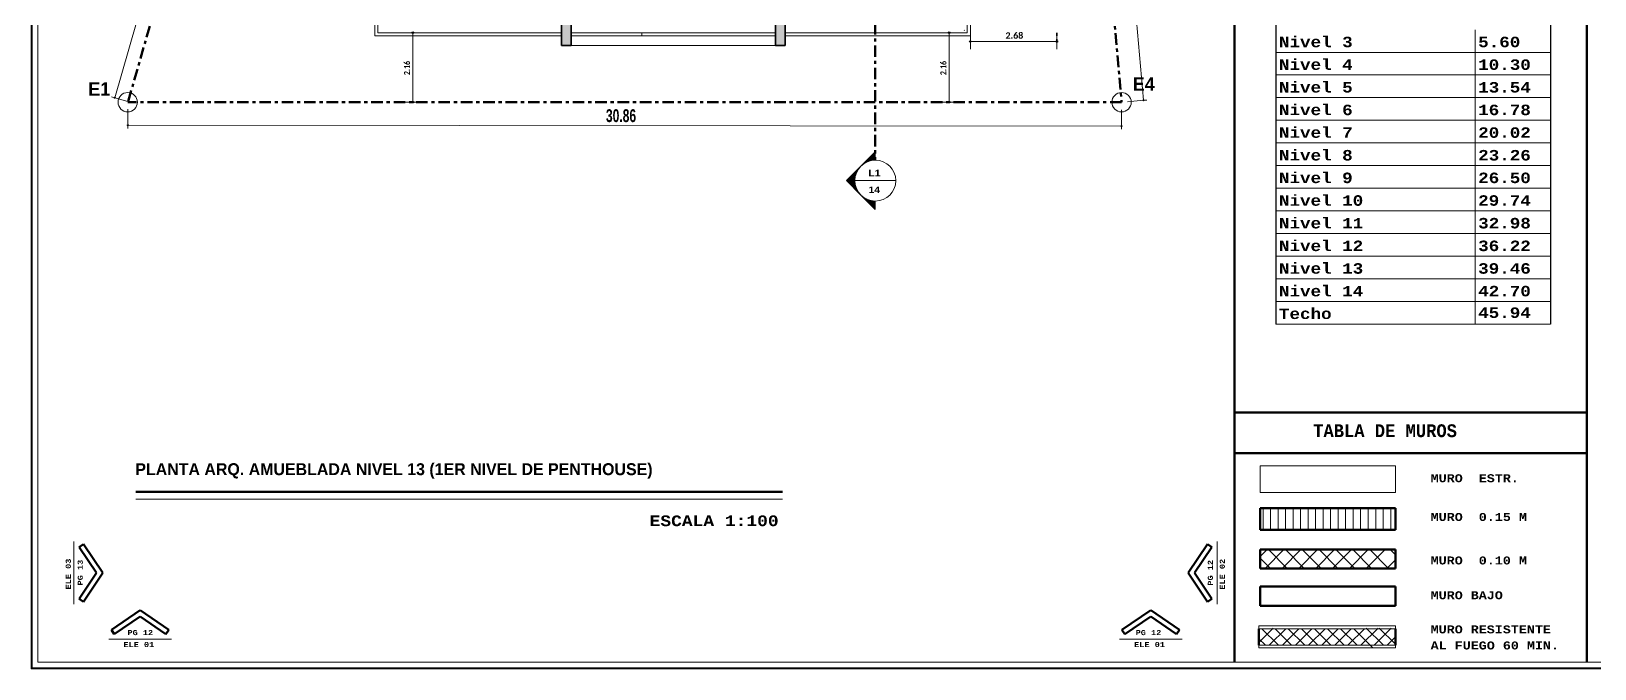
# Model space of a CAD drawing. Header units: metres. Extents: x -144 to 1000, y -717 to 29.
# Drawn here: x 724.58 to 773.14, y -589.13 to -569.32 of the extents above; entities that cross this region are included whole.
import ezdxf

# ---------------------------------------------------------------- set-up
doc = ezdxf.new("R2010")
doc.units = ezdxf.units.M
for name, pattern in [('Basculante', [0.11625, 0.075, -0.04125]), ('Dash Dot 3_16_', [0.595313, 0.357187, -0.119063, 0, -0.119063]), ('Derribado', [0.36, 0.24, -0.12])]:
    doc.linetypes.add(name, pattern=pattern)
doc.layers.get('0').update_dxf_attribs({"color": 1})
for name, color, linetype, lineweight in [('A-ANNO-DIMS', 1, 'Continuous', 9), ('A-DETL', 1, 'Continuous', 9), ('A-DETL-GENF', 1, 'Continuous', 9), ('A-DETL-THIN', 1, 'Continuous', 9), ('A-DETL-WIDE', 1, 'Continuous', 100), ('A-FLOR-HRAL', 1, 'Continuous', 9), ('A-WALL', 4, 'Continuous', 9), ('G-ANNO-SCHD', 1, 'Continuous', 9), ('G-ANNO-SYMB', 1, 'Continuous', 9), ('G-ANNO-TEXT', 2, 'Continuous', 9), ('G-ANNO-TTLB', 3, 'Continuous', 18), ('G-IMPT', 1, 'Continuous', 9), ('S-COLS', 7, 'Continuous', 9)]:
    doc.layers.add(name, color=color, linetype=linetype, lineweight=lineweight)
doc.layers.add('A-WALL-PATT', color=7, linetype='Continuous', lineweight=35, true_color=0x9c9c9c)
doc.styles.add('Arial Black', font='', dxfattribs={"height": 0.15})
doc.styles.add('Britannic Bold_B', font='', dxfattribs={"width": 0.7})
doc.styles.add('Britannic Bold_B_1', font='', dxfattribs={"width": 0.7, "height": 0.4})
doc.styles.add('Britannic Bold_B_8', font='', dxfattribs={"height": 0.006})
doc.styles.add('Calibri_B_5', font='calibrib.ttf', dxfattribs={"height": 0.66})
doc.styles.add('Calibri_B_7', font='calibrib.ttf', dxfattribs={"width": 0.8, "height": 0.18})
doc.styles.add('Courier New_B_2', font='courbd.ttf', dxfattribs={"height": 0.0016})
doc.styles.add('Courier New_B_5', font='courbd.ttf', dxfattribs={"width": 0.8, "height": 0.51})
doc.styles.add('Courier New_B_6', font='courbd.ttf', dxfattribs={"height": 0.002})
doc.styles.add('Courier New_B_8', font='courbd.ttf', dxfattribs={"height": 0.0035})
doc.styles.add('Courier New_B_9', font='courbd.ttf', dxfattribs={"height": 0.003591})
doc.styles.get('Arial Black').set_extended_font_data('Arial Black')
doc.styles.get('Britannic Bold_B').set_extended_font_data('Britannic Bold', bold=True)
doc.styles.get('Britannic Bold_B_1').set_extended_font_data('Britannic Bold', bold=True)
doc.styles.get('Britannic Bold_B_8').set_extended_font_data('Britannic Bold', bold=True)

# ---------------------------------------------------------------- blocks, each defined once
blk = doc.blocks.new('tarjeta de nathalie 00')
at = {"layer": 'G-IMPT', "lineweight": 9}
h = blk.add_hatch(color=3, dxfattribs=at)
h.paths.add_polyline_path([(-145.23888, -717.38489), (-145.21019, -717.38489), (-145.21019, -716.89355), (-145.21019, -716.79934), (-145.23888, -716.79934), (-145.23888, -716.89379)])
h.paths.add_polyline_path([(-145.20996, -716.7991), (-145.20996, -717.3851), (-145.2392, -717.3851), (-145.2392, -716.7991)])
h.paths.add_polyline_path([(-145.23902, -717.3868), (-145.20826, -717.3868), (-145.20826, -716.7974), (-145.2392, -716.7974), (-146.09866, -716.7974), (-146.09866, -717.3868)])
h.paths.add_polyline_path([(-145.20795, -716.79707), (-145.20795, -717.3871), (-146.09898, -717.3871), (-146.09898, -716.79707)])
at = {"layer": 'G-ANNO-TTLB'}
for p, q in [((-146.09898, -716.79707), (-146.09898, -717.3871)), ((-146.09898, -716.79707), (-146.09898, -717.38713)), ((-146.09866, -717.3868), (-146.09866, -716.7974)), ((-146.09696, -717.3851), (-146.09696, -716.7991)), ((-145.23902, -717.3868), (-146.09866, -717.3868))]:
    blk.add_line(p, q, dxfattribs=at)
at = {"layer": 'G-ANNO-TTLB', "color": 3}
for p, q in [((-146.09898, -717.3871), (-145.20795, -717.3871)), ((-146.09898, -717.38713), (-145.20795, -717.38713)), ((-145.20996, -717.3851), (-146.09696, -717.3851))]:
    blk.add_line(p, q, dxfattribs=at)
blk = doc.blocks.new('A$C4d52d4f2')
for p, q in [((-0.50224, -0.34445), (-0.50224, -0.48242)), ((-0.41646, -0.34445), (-0.41646, -0.48242))]:
    blk.add_line(p, q)
at = {"layer": 'A-DETL', "color": 8, "lineweight": 18, "true_color": 0x808080}
for p, q in [((-0.50624, -0.54672), (-0.50624, -0.53997)), ((-0.5039, -0.54672), (-0.5039, -0.53997)), ((-0.50155, -0.54672), (-0.50155, -0.53997)), ((-0.49921, -0.54672), (-0.49921, -0.53997)), ((-0.49686, -0.54672), (-0.49686, -0.53997)), ((-0.49452, -0.54672), (-0.49452, -0.53997)), ((-0.49217, -0.54672), (-0.49217, -0.53997)), ((-0.48983, -0.54672), (-0.48983, -0.53997)), ((-0.48748, -0.54672), (-0.48748, -0.53997)), ((-0.48514, -0.54672), (-0.48514, -0.53997)), ((-0.48279, -0.54672), (-0.48279, -0.53997)), ((-0.48045, -0.54672), (-0.48045, -0.53997)), ((-0.4781, -0.54672), (-0.4781, -0.53997)), ((-0.47576, -0.54672), (-0.47576, -0.53997)), ((-0.47341, -0.54672), (-0.47341, -0.53997)), ((-0.47338, -0.54672), (-0.47338, -0.53997)), ((-0.47107, -0.54672), (-0.47107, -0.53997)), ((-0.46872, -0.54672), (-0.46872, -0.53997)), ((-0.46869, -0.54672), (-0.46869, -0.53997)), ((-0.46638, -0.54672), (-0.46638, -0.53997)), ((-0.46634, -0.54672), (-0.46634, -0.53997)), ((-0.50716, -0.55504), (-0.50499, -0.55287)), ((-0.50716, -0.55551), (-0.50393, -0.55874)), ((-0.50558, -0.55874), (-0.49972, -0.55287)), ((-0.50453, -0.55287), (-0.49867, -0.55874)), ((-0.50032, -0.55874), (-0.49446, -0.55287)), ((-0.49927, -0.55287), (-0.4934, -0.55874)), ((-0.49506, -0.55874), (-0.48919, -0.55287)), ((-0.494, -0.55287), (-0.48814, -0.55874)), ((-0.48979, -0.55874), (-0.48393, -0.55287)), ((-0.48874, -0.55287), (-0.48288, -0.55874)), ((-0.48453, -0.55874), (-0.47866, -0.55287)), ((-0.48347, -0.55287), (-0.47761, -0.55874)), ((-0.47926, -0.55874), (-0.4734, -0.55287)), ((-0.47821, -0.55287), (-0.47235, -0.55874)), ((-0.474, -0.55874), (-0.46813, -0.55287)), ((-0.47294, -0.55287), (-0.46708, -0.55874)), ((-0.46755, -0.55874), (-0.46485, -0.55604)), ((-0.4665, -0.55287), (-0.46485, -0.55452)), ((-0.50753, -0.58186), (-0.50305, -0.57738)), ((-0.50753, -0.58073), (-0.50563, -0.58264)), ((-0.50658, -0.57759), (-0.50153, -0.58264)), ((-0.50421, -0.58264), (-0.49917, -0.57759)), ((-0.50248, -0.57759), (-0.49744, -0.58264)), ((-0.50012, -0.58264), (-0.49507, -0.57759)), ((-0.49839, -0.57759), (-0.49334, -0.58264)), ((-0.49602, -0.58264), (-0.49098, -0.57759)), ((-0.49429, -0.57759), (-0.48925, -0.58264)), ((-0.49193, -0.58264), (-0.48688, -0.57759)), ((-0.4902, -0.57759), (-0.48515, -0.58264)), ((-0.48783, -0.58264), (-0.48279, -0.57759)), ((-0.4861, -0.57759), (-0.48106, -0.58264)), ((-0.48374, -0.58264), (-0.47869, -0.57759)), ((-0.48201, -0.57759), (-0.47696, -0.58264)), ((-0.47964, -0.58264), (-0.4746, -0.57759)), ((-0.47791, -0.57759), (-0.47191, -0.58359)), ((-0.47555, -0.58264), (-0.47029, -0.57738)), ((-0.47555, -0.58264), (-0.4705, -0.57759)), ((-0.47403, -0.57738), (-0.46877, -0.58264)), ((-0.47145, -0.58264), (-0.46619, -0.57738)), ((-0.46993, -0.57738), (-0.46485, -0.58246)), ((-0.46736, -0.58264), (-0.46485, -0.58014))]:
    blk.add_line(p, q, dxfattribs=at)
at = {"layer": 'A-DETL', "color": 7, "lineweight": 100}
for p, q in [((-0.87475, -0.55119), (-0.87612, -0.55211)), ((-0.87475, -0.55119), (-0.86869, -0.56017)), ((-0.52361, -0.55119), (-0.52968, -0.56017)), ((-0.52361, -0.55119), (-0.52224, -0.55211)), ((-0.87612, -0.55211), (-0.87069, -0.56017)), ((-0.52224, -0.55211), (-0.52768, -0.56017)), ((-0.87612, -0.56824), (-0.87069, -0.56017)), ((-0.87475, -0.56916), (-0.86869, -0.56017)), ((-0.52361, -0.56916), (-0.52968, -0.56017)), ((-0.52224, -0.56824), (-0.52768, -0.56017)), ((-0.87475, -0.56916), (-0.87612, -0.56824)), ((-0.52361, -0.56916), (-0.52224, -0.56824)), ((-0.86601, -0.5779), (-0.85702, -0.57184)), ((-0.86509, -0.57927), (-0.85702, -0.57383)), ((-0.84804, -0.5779), (-0.85702, -0.57184)), ((-0.84896, -0.57927), (-0.85702, -0.57383)), ((-0.55033, -0.5779), (-0.54134, -0.57184)), ((-0.54941, -0.57927), (-0.54134, -0.57383)), ((-0.53236, -0.5779), (-0.54134, -0.57184)), ((-0.53328, -0.57927), (-0.54134, -0.57383)), ((-0.86601, -0.5779), (-0.86509, -0.57927)), ((-0.84804, -0.5779), (-0.84896, -0.57927)), ((-0.55033, -0.5779), (-0.54941, -0.57927)), ((-0.53236, -0.5779), (-0.53328, -0.57927))]:
    blk.add_line(p, q, dxfattribs=at)
at = {"layer": 'A-DETL-THIN'}
for p, q in [((-0.44001, -0.39042), (-0.44001, -0.3975)), ((-0.44001, -0.3975), (-0.50224, -0.3975)), ((-0.41646, -0.3975), (-0.44001, -0.3975)), ((-0.44001, -0.3975), (-0.44001, -0.40457)), ((-0.44001, -0.40457), (-0.50224, -0.40457)), ((-0.41646, -0.40457), (-0.44001, -0.40457)), ((-0.44001, -0.40457), (-0.44001, -0.41165)), ((-0.44001, -0.41165), (-0.50224, -0.41165)), ((-0.41646, -0.41165), (-0.44001, -0.41165)), ((-0.44001, -0.41165), (-0.44001, -0.41873)), ((-0.44001, -0.41873), (-0.50224, -0.41873)), ((-0.41646, -0.41873), (-0.44001, -0.41873)), ((-0.44001, -0.41873), (-0.44001, -0.42581)), ((-0.44001, -0.42581), (-0.50224, -0.42581)), ((-0.41646, -0.42581), (-0.44001, -0.42581)), ((-0.44001, -0.42581), (-0.44001, -0.43288)), ((-0.44001, -0.43288), (-0.50224, -0.43288)), ((-0.41646, -0.43288), (-0.44001, -0.43288)), ((-0.44001, -0.43288), (-0.44001, -0.43996)), ((-0.44001, -0.43996), (-0.50224, -0.43996)), ((-0.41646, -0.43996), (-0.44001, -0.43996)), ((-0.44001, -0.43996), (-0.44001, -0.44704)), ((-0.44001, -0.44704), (-0.50224, -0.44704)), ((-0.41646, -0.44704), (-0.44001, -0.44704)), ((-0.44001, -0.44704), (-0.44001, -0.45411)), ((-0.44001, -0.45411), (-0.50224, -0.45411)), ((-0.41646, -0.45411), (-0.44001, -0.45411)), ((-0.44001, -0.45411), (-0.44001, -0.46119)), ((-0.44001, -0.46119), (-0.50224, -0.46119)), ((-0.44001, -0.46119), (-0.44001, -0.46827)), ((-0.41646, -0.46119), (-0.44001, -0.46119)), ((-0.44001, -0.46827), (-0.50224, -0.46827)), ((-0.41646, -0.46827), (-0.44001, -0.46827)), ((-0.44001, -0.46827), (-0.44001, -0.47535)), ((-0.44001, -0.47535), (-0.50224, -0.47535)), ((-0.41646, -0.47535), (-0.44001, -0.47535)), ((-0.44001, -0.47535), (-0.44001, -0.48242)), ((-0.44001, -0.48242), (-0.50224, -0.48242)), ((-0.41646, -0.48242), (-0.44001, -0.48242))]:
    blk.add_line(p, q, dxfattribs=at)
at = {"layer": 'A-DETL-THIN', "lineweight": 18}
for p, q in [((-0.46485, -0.52673), (-0.50716, -0.52673)), ((-0.50716, -0.52673), (-0.50716, -0.535)), ((-0.46485, -0.535), (-0.46485, -0.52673)), ((-0.50716, -0.535), (-0.46485, -0.535)), ((-0.87776, -0.55038), (-0.87776, -0.56996)), ((-0.52061, -0.55038), (-0.52061, -0.56996)), ((-0.84724, -0.58091), (-0.86681, -0.58091)), ((-0.55113, -0.58091), (-0.53155, -0.58091)), ((-0.50753, -0.5767), (-0.50753, -0.57759)), ((-0.46485, -0.5767), (-0.50753, -0.5767)), ((-0.50753, -0.57759), (-0.46485, -0.57759)), ((-0.46485, -0.57759), (-0.46485, -0.5767)), ((-0.50753, -0.5827), (-0.50753, -0.58359)), ((-0.46485, -0.5827), (-0.50753, -0.5827)), ((-0.50753, -0.58359), (-0.46485, -0.58359)), ((-0.46485, -0.58359), (-0.46485, -0.5827))]:
    blk.add_line(p, q, dxfattribs=at)
at = {"layer": 'A-DETL-WIDE'}
for p, q in [((-0.51513, -0.58802), (-0.51513, -0.00202)), ((-0.40513, -0.58802), (-0.40513, -0.00202)), ((-0.51513, -0.51005), (-0.51513, -0.52277)), ((-0.40513, -0.51005), (-0.51513, -0.51005)), ((-0.40513, -0.52277), (-0.40513, -0.51005)), ((-0.40513, -0.52277), (-0.51513, -0.52277)), ((-0.51513, -0.52277), (-0.40513, -0.52277)), ((-0.50716, -0.53997), (-0.50716, -0.54672)), ((-0.46485, -0.53997), (-0.50716, -0.53997)), ((-0.46485, -0.54672), (-0.46485, -0.53997)), ((-0.50716, -0.54672), (-0.46485, -0.54672)), ((-0.50716, -0.55287), (-0.50716, -0.55874)), ((-0.46485, -0.55287), (-0.50716, -0.55287)), ((-0.46485, -0.55874), (-0.46485, -0.55287)), ((-0.50716, -0.55874), (-0.46485, -0.55874)), ((-0.46485, -0.56436), (-0.50716, -0.56436)), ((-0.50716, -0.56436), (-0.50716, -0.57042)), ((-0.46485, -0.57042), (-0.46485, -0.56436)), ((-0.50716, -0.57042), (-0.46485, -0.57042)), ((-0.50753, -0.57759), (-0.50753, -0.5827)), ((-0.46485, -0.5827), (-0.46485, -0.57759))]:
    blk.add_line(p, q, dxfattribs=at)
at = {"layer": 'G-ANNO-SCHD', "char_height": 0.003283, "attachment_point": 1, "line_spacing_factor": 1.118013, "style": 'Courier New_B_9'}
for s, insert, width in [('Nivel 3', (-0.50128, -0.39261), 0.03515), ('5.60', (-0.43905, -0.39261), 0.0123581), ('Nivel 4', (-0.50128, -0.39969), 0.0305443), ('10.30', (-0.43905, -0.39969), 0.0154477), ('Nivel 5', (-0.50128, -0.40677), 0.0322239), ('13.54', (-0.43905, -0.40677), 0.0154477), ('Nivel 6', (-0.50128, -0.41384), 0.032651), ('16.78', (-0.43905, -0.41384), 0.0140758), ('Nivel 7', (-0.50128, -0.42092), 0.0322239), ('20.02', (-0.43905, -0.42092), 0.0153562), ('Nivel 8', (-0.50128, -0.428), 0.032651), ('23.26', (-0.43905, -0.428), 0.0154477), ('Nivel 9', (-0.50128, -0.43507), 0.0322239), ('26.50', (-0.43905, -0.43507), 0.0154477), ('Nivel 10', (-0.50128, -0.44215), 0.032651), ('29.74', (-0.43905, -0.44215), 0.0154477), ('Nivel 11', (-0.50128, -0.44923), 0.0322239), ('32.98', (-0.43905, -0.44923), 0.0151733), ('Nivel 12', (-0.50128, -0.45631), 0.032651), ('36.22', (-0.43905, -0.45631), 0.0154477), ('Nivel 13', (-0.50128, -0.46338), 0.0322239), ('39.46', (-0.43905, -0.46338), 0.0154477), ('Nivel 14', (-0.50128, -0.47046), 0.032651), ('42.70', (-0.43905, -0.47046), 0.0154477), ('Techo', (-0.50128, -0.47754), 0.032651), ('45.94', (-0.43905, -0.47721), 0.0154477)]:
    blk.add_mtext(s, dxfattribs=dict(at, insert=insert, width=width))
at = {"layer": 'G-ANNO-TEXT', "attachment_point": 1}
for s, insert, char_height, width, style in [('TABLA DE MUROS', (-0.49058, -0.51373), 0.004, 0.0718312, 'Courier New_B_5'), ('MURO  ESTR.', (-0.4539, -0.52932), 0.0025, 0.0282194, 'Courier New_B_6'), ('MURO  0.15 M', (-0.4539, -0.54143), 0.0025, 0.0307848, 'Courier New_B_6'), ('MURO  0.10 M', (-0.4539, -0.55502), 0.0025, 0.0307848, 'Courier New_B_6'), ('MURO BAJO', (-0.4539, -0.56589), 0.0025, 0.0230886, 'Courier New_B_6'), ('PG 12', (-0.86099, -0.57801), 0.0016, 0.0104219, 'Courier New_B_2'), ('PG 12', (-0.54605, -0.57801), 0.0016, 0.0104219, 'Courier New_B_2'), ('MURO RESISTENTE', (-0.4539, -0.57656), 0.0025, 0.038481, 'Courier New_B_6'), ('ELE 01', (-0.86224, -0.58174), 0.0016, 0.0125063, 'Courier New_B_2'), ('ELE 01', (-0.54652, -0.58174), 0.0016, 0.0125063, 'Courier New_B_2'), ('AL FUEGO 60 MIN.', (-0.4539, -0.58158), 0.0025, 0.0410464, 'Courier New_B_6')]:
    blk.add_mtext(s, dxfattribs=dict(at, insert=insert, char_height=char_height, width=width, style=style))
at = {"layer": 'G-ANNO-TEXT', "char_height": 0.0016, "attachment_point": 1, "rotation": 90, "style": 'Courier New_B_2'}
for s, insert, width in [('ELE 03', (-0.88027, -0.56532), 0.0125063), ('PG 13', (-0.87654, -0.56407), 0.0104219), ('PG 12', (-0.52351, -0.56414), 0.0104219), ('ELE 02', (-0.51978, -0.56539), 0.0125063)]:
    blk.add_mtext(s, dxfattribs=dict(at, insert=insert, width=width))
blk = doc.blocks.new('F')
at = {"layer": 'A-ANNO-DIMS', "lineweight": 25}
h = blk.add_hatch(color=256, dxfattribs=at)
edge = h.paths.add_edge_path()
edge.add_arc((756.309, -513.142), 0.025, 0, 360)
h = blk.add_hatch(color=256, dxfattribs=at)
edge = h.paths.add_edge_path()
edge.add_arc((758.993, -513.142), 0.025, 0, 360)
at = {"layer": 'A-ANNO-DIMS', "lineweight": 25, "true_color": 0x0000ff}
h = blk.add_hatch(color=5, dxfattribs=at)
edge = h.paths.add_edge_path()
edge.add_arc((729.733, -514.89), 0.015, 0, 360)
h = blk.add_hatch(color=5, dxfattribs=at)
edge = h.paths.add_edge_path()
edge.add_arc((761.686, -514.968), 0.015, 0, 360)
h = blk.add_hatch(color=5, dxfattribs=at)
edge = h.paths.add_edge_path()
edge.add_arc((730.142, -515.743), 0.015, 0, 360)
h = blk.add_hatch(color=5, dxfattribs=at)
edge = h.paths.add_edge_path()
edge.add_arc((761.004, -515.768), 0.015, 0, 360)
at = {"layer": 'A-WALL-PATT', "lineweight": 5, "true_color": 0x747474}
h = blk.add_hatch(color=8, dxfattribs=at)
h.paths.add_polyline_path([(750.259, -513.269), (750.559, -513.269), (750.559, -511.518), (750.259, -511.518), (750.259, -512.969)])
h.paths.add_polyline_path([(743.909, -513.269), (743.909, -511.518), (743.609, -511.518), (743.609, -513.269)])
at = {"layer": 'G-ANNO-SYMB'}
h = blk.add_hatch(color=256, dxfattribs=at)
edge = h.paths.add_edge_path()
edge.add_line((752.931, -516.992), (753.357, -516.566))
edge.add_line((753.357, -516.566), (753.357, -516.828))
edge.add_arc((753.357, -517.464), 0.636, 90, 132.0784)
h = blk.add_hatch(color=256, dxfattribs=at)
edge = h.paths.add_edge_path()
edge.add_arc((753.357, -517.464), 0.635, 135, 180)
edge.add_line((752.722, -517.464), (752.459, -517.464))
edge.add_line((752.459, -517.464), (752.908, -517.015))
h = blk.add_hatch(color=256, dxfattribs=at)
edge = h.paths.add_edge_path()
edge.add_line((752.908, -517.913), (752.459, -517.464))
edge.add_line((752.459, -517.464), (752.722, -517.464))
edge.add_arc((753.357, -517.464), 0.635, 180, 225)
h = blk.add_hatch(color=256, dxfattribs=at)
edge = h.paths.add_edge_path()
edge.add_arc((753.357, -517.464), 0.636, 227.9216, 270)
edge.add_line((753.357, -518.1), (753.357, -518.362))
edge.add_line((753.357, -518.362), (752.931, -517.936))
at = {"layer": 'A-ANNO-DIMS', "color": 5, "true_color": 0x0000ff}
for p, q in [((759.286, -487.894), (761.686, -514.968)), ((729.733, -514.89), (736.713, -490.599)), ((729.733, -514.89), (729.636, -514.863)), ((729.733, -514.89), (730.213, -515.028)), ((761.686, -514.968), (761.188, -515.012)), ((761.686, -514.968), (761.786, -514.959)), ((730.142, -515.743), (730.143, -515.243)), ((761.004, -515.768), (761.004, -515.268)), ((761.004, -515.768), (730.142, -515.743)), ((730.142, -515.743), (730.142, -515.843)), ((761.004, -515.768), (761.004, -515.868))]:
    blk.add_line(p, q, dxfattribs=at)
at = {"layer": 'A-ANNO-DIMS'}
for p, q in [((756.309, -513.142), (756.309, -512.902)), ((756.309, -513.142), (758.993, -513.142)), ((756.309, -513.142), (756.309, -513.382)), ((758.993, -513.142), (758.993, -512.902)), ((758.993, -513.142), (758.993, -513.382))]:
    blk.add_line(p, q, dxfattribs=at)
at = {"layer": 'A-ANNO-DIMS', "lineweight": 25}
for centre in [(756.309, -513.142), (758.993, -513.142)]:
    blk.add_circle(centre, 0.025, dxfattribs=at)
at = {"layer": 'A-ANNO-DIMS', "color": 5, "lineweight": 25, "true_color": 0x0000ff}
for centre in [(729.733, -514.89), (761.686, -514.968), (730.142, -515.743), (761.004, -515.768)]:
    blk.add_circle(centre, 0.015, dxfattribs=at)
at = {"layer": 'A-DETL', "color": 7, "linetype": 'Dash Dot 3_16_', "lineweight": 70}
for p, q in [((758.604, -487.954), (761.005, -515.028)), ((730.148, -515.01), (737.129, -490.718)), ((761.005, -515.028), (730.143, -515.028))]:
    blk.add_line(p, q, dxfattribs=at)
at = {"layer": 'A-DETL', "color": 253, "true_color": 0xb6b6b6}
for p, q in [((739.532, -512.869), (739.572, -512.869)), ((754.144, -512.869), (754.244, -512.869))]:
    blk.add_line(p, q, dxfattribs=at)
at = {"layer": 'A-DETL', "color": 7, "linetype": 'Basculante', "lineweight": 35}
blk.add_line((758.993, -512.869), (758.993, -513.189), dxfattribs=at)
at = {"layer": 'A-DETL-THIN'}
for centre in [(730.136, -515.028), (761.005, -515.028)]:
    blk.add_circle(centre, 0.3, dxfattribs=at)
at = {"layer": 'A-WALL'}
for p, q in [((737.809, -511.518), (737.809, -512.969)), ((737.909, -512.869), (737.909, -511.619)), ((756.209, -511.619), (756.209, -512.869)), ((756.309, -512.969), (756.309, -511.629)), ((737.809, -512.969), (743.609, -512.969)), ((737.909, -512.869), (743.609, -512.869)), ((743.909, -512.869), (746.109, -512.869)), ((743.909, -512.969), (746.109, -512.969)), ((750.259, -513.269), (743.909, -513.269)), ((746.109, -512.869), (746.109, -512.969)), ((750.259, -512.869), (746.109, -512.869)), ((750.259, -512.969), (746.109, -512.969)), ((756.209, -512.869), (750.559, -512.869)), ((756.309, -512.969), (750.559, -512.969))]:
    blk.add_line(p, q, dxfattribs=at)
at = {"layer": 'A-WALL', "lineweight": 35}
for p, q in [((743.609, -511.518), (743.609, -513.269)), ((743.909, -513.269), (743.909, -511.518)), ((750.259, -511.518), (750.259, -513.269)), ((750.559, -513.269), (750.559, -511.518)), ((743.609, -513.269), (743.909, -513.269)), ((750.259, -513.269), (750.559, -513.269))]:
    blk.add_line(p, q, dxfattribs=at)
at = {"layer": 'G-ANNO-SYMB', "linetype": 'Dash Dot 3_16_', "lineweight": 70}
blk.add_line((753.357, -507.005), (753.357, -516.829), dxfattribs=at)
at = {"layer": 'G-ANNO-SYMB', "lineweight": 18}
for p, q in [((752.459, -517.464), (753.357, -516.566)), ((753.357, -516.566), (752.931, -516.992)), ((753.357, -516.829), (753.357, -516.566)), ((753.357, -516.828), (753.357, -516.566)), ((752.908, -517.015), (752.459, -517.464)), ((752.459, -517.464), (753.357, -518.362)), ((752.722, -517.464), (752.459, -517.464)), ((752.459, -517.464), (752.908, -517.913)), ((752.459, -517.464), (752.722, -517.464)), ((752.722, -517.464), (753.992, -517.464)), ((752.931, -517.936), (753.357, -518.362)), ((753.357, -518.099), (753.357, -518.362)), ((753.357, -518.362), (753.357, -518.1))]:
    blk.add_line(p, q, dxfattribs=at)
for radius, start, end in [(0.635, 90, 270), (0.635, 135, 180), (0.636, 90, 132.0784), (0.635, 270, 90), (0.635, 180, 225), (0.636, 227.9216, 270)]:
    blk.add_arc((753.357, -517.464), radius, start, end, dxfattribs=at)
at = {"layer": 'A-ANNO-DIMS', "insert": (757.4, -512.855), "char_height": 0.2, "width": 0.60218, "attachment_point": 1, "line_spacing_factor": 1.158048, "style": 'Calibri_B_5'}
blk.add_mtext('2.68', dxfattribs=at)
at = {"layer": 'A-ANNO-DIMS', "color": 5, "true_color": 0x0000ff, "insert": (744.99, -515.245), "char_height": 0.4, "width": 1.40028, "attachment_point": 1, "rotation": 359.9548, "line_spacing_factor": 1.000203, "style": 'Britannic Bold_B_1'}
blk.add_mtext('30.86', dxfattribs=at)
at = {"layer": 'G-ANNO-SYMB', "style": 'Arial Black'}
for s, p in [('L1', (753.144, -517.327)), ('14', (753.147, -517.847))]:
    blk.add_text(s, height=0.2, dxfattribs=at).set_placement(p)
at = {"layer": 'G-ANNO-TEXT', "style": 'Britannic Bold_B'}
for s, p in [('E4', (761.351, -514.671)), ('E1', (728.909, -514.828))]:
    blk.add_text(s, height=0.42, dxfattribs=at).set_placement(p)
blk = doc.blocks.new('OOOO')
at = {"layer": 'A-ANNO-DIMS', "lineweight": 25, "true_color": 0x0000ff}
h = blk.add_hatch(color=5, dxfattribs=at)
edge = h.paths.add_edge_path()
edge.add_arc((614.412, -488.218), 0.025, 0, 360)
h = blk.add_hatch(color=5, dxfattribs=at)
edge = h.paths.add_edge_path()
edge.add_arc((610.748, -488.649), 0.025, 0, 360)
h = blk.add_hatch(color=5, dxfattribs=at)
edge = h.paths.add_edge_path()
edge.add_arc((607.419, -489.146), 0.025, 0, 360)
h = blk.add_hatch(color=5, dxfattribs=at)
edge = h.paths.add_edge_path()
edge.add_arc((604.054, -489.562), 0.025, 0, 360)
h = blk.add_hatch(color=5, dxfattribs=at)
edge = h.paths.add_edge_path()
edge.add_arc((597.736, -490.39), 0.025, 0, 360)
h = blk.add_hatch(color=5, dxfattribs=at)
edge = h.paths.add_edge_path()
edge.add_arc((600.097, -490.09), 0.025, 0, 360)
h = blk.add_hatch(color=5, dxfattribs=at)
edge = h.paths.add_edge_path()
edge.add_arc((597.736, -491.925), 0.025, 0, 360)
h = blk.add_hatch(color=5, dxfattribs=at)
edge = h.paths.add_edge_path()
edge.add_arc((600.097, -491.625), 0.025, 0, 360)
h = blk.add_hatch(color=5, dxfattribs=at)
edge = h.paths.add_edge_path()
edge.add_arc((604.054, -491.625), 0.025, 0, 360)
h = blk.add_hatch(color=5, dxfattribs=at)
edge = h.paths.add_edge_path()
edge.add_arc((607.419, -491.575), 0.025, 0, 360)
h = blk.add_hatch(color=5, dxfattribs=at)
edge = h.paths.add_edge_path()
edge.add_arc((610.748, -491.575), 0.025, 0, 360)
h = blk.add_hatch(color=5, dxfattribs=at)
edge = h.paths.add_edge_path()
edge.add_arc((614.412, -491.825), 0.025, 0, 360)
h = blk.add_hatch(color=5, dxfattribs=at)
edge = h.paths.add_edge_path()
edge.add_arc((594.78, -493.185), 0.025, 0, 360)
h = blk.add_hatch(color=5, dxfattribs=at)
edge = h.paths.add_edge_path()
edge.add_arc((596.286, -493.185), 0.025, 0, 360)
h = blk.add_hatch(color=5, dxfattribs=at)
edge = h.paths.add_edge_path()
edge.add_arc((615.286, -493.59), 0.025, 0, 360)
h = blk.add_hatch(color=5, dxfattribs=at)
edge = h.paths.add_edge_path()
edge.add_arc((617.448, -493.59), 0.025, 0, 360)
h = blk.add_hatch(color=5, dxfattribs=at)
edge = h.paths.add_edge_path()
edge.add_arc((594.219, -495.133), 0.025, 0, 360)
h = blk.add_hatch(color=5, dxfattribs=at)
edge = h.paths.add_edge_path()
edge.add_arc((595.986, -495.133), 0.025, 0, 360)
h = blk.add_hatch(color=5, dxfattribs=at)
edge = h.paths.add_edge_path()
edge.add_arc((617.767, -496.971), 0.025, 0, 360)
h = blk.add_hatch(color=5, dxfattribs=at)
edge = h.paths.add_edge_path()
edge.add_arc((593.472, -497.424), 0.025, 0, 360)
h = blk.add_hatch(color=5, dxfattribs=at)
edge = h.paths.add_edge_path()
edge.add_arc((595.583, -497.424), 0.025, 0, 360)
h = blk.add_hatch(color=5, dxfattribs=at)
edge = h.paths.add_edge_path()
edge.add_arc((592.595, -500.53), 0.025, 0, 360)
h = blk.add_hatch(color=5, dxfattribs=at)
edge = h.paths.add_edge_path()
edge.add_arc((594.695, -500.53), 0.025, 0, 360)
h = blk.add_hatch(color=5, dxfattribs=at)
edge = h.paths.add_edge_path()
edge.add_arc((616.186, -500.341), 0.025, 0, 360)
h = blk.add_hatch(color=5, dxfattribs=at)
edge = h.paths.add_edge_path()
edge.add_arc((618.131, -500.341), 0.025, 0, 360)
h = blk.add_hatch(color=5, dxfattribs=at)
edge = h.paths.add_edge_path()
edge.add_arc((615.986, -502.947), 0.025, 0, 360)
h = blk.add_hatch(color=5, dxfattribs=at)
edge = h.paths.add_edge_path()
edge.add_arc((618.284, -502.947), 0.025, 0, 360)
h = blk.add_hatch(color=5, dxfattribs=at)
edge = h.paths.add_edge_path()
edge.add_arc((591.748, -503.682), 0.025, 0, 360)
h = blk.add_hatch(color=5, dxfattribs=at)
edge = h.paths.add_edge_path()
edge.add_arc((594.336, -503.682), 0.025, 0, 360)
h = blk.add_hatch(color=5, dxfattribs=at)
edge = h.paths.add_edge_path()
edge.add_arc((615.986, -508.604), 0.025, 0, 360)
h = blk.add_hatch(color=5, dxfattribs=at)
edge = h.paths.add_edge_path()
edge.add_arc((618.836, -508.604), 0.025, 0, 360)
h = blk.add_hatch(color=5, dxfattribs=at)
edge = h.paths.add_edge_path()
edge.add_arc((589.521, -511.471), 0.025, 0, 360)
h = blk.add_hatch(color=5, dxfattribs=at)
edge = h.paths.add_edge_path()
edge.add_arc((594.336, -511.471), 0.025, 0, 360)
h = blk.add_hatch(color=5, dxfattribs=at)
edge = h.paths.add_edge_path()
edge.add_arc((615.886, -511.477), 0.025, 0, 360)
h = blk.add_hatch(color=5, dxfattribs=at)
edge = h.paths.add_edge_path()
edge.add_arc((619.07, -511.477), 0.025, 0, 360)
h = blk.add_hatch(color=5, dxfattribs=at)
edge = h.paths.add_edge_path()
edge.add_arc((597.367, -512.824), 0.025, 0, 360)
h = blk.add_hatch(color=5, dxfattribs=at)
edge = h.paths.add_edge_path()
edge.add_arc((614.026, -512.824), 0.025, 0, 360)
h = blk.add_hatch(color=5, dxfattribs=at)
edge = h.paths.add_edge_path()
edge.add_arc((597.367, -514.983), 0.025, 0, 360)
h = blk.add_hatch(color=5, dxfattribs=at)
edge = h.paths.add_edge_path()
edge.add_arc((614.026, -514.983), 0.025, 0, 360)
at = {"layer": 'A-ANNO-DIMS', "color": 5, "true_color": 0x0000ff}
for p, q in [((614.412, -488.218), (614.172, -488.218)), ((614.412, -488.218), (614.412, -491.825)), ((614.412, -488.218), (614.652, -488.218)), ((610.748, -488.649), (610.508, -488.649)), ((610.748, -488.649), (610.748, -491.575)), ((610.748, -488.649), (610.988, -488.649)), ((607.419, -489.146), (607.179, -489.146)), ((607.419, -489.146), (607.419, -491.575)), ((607.419, -489.146), (607.659, -489.146)), ((604.054, -489.562), (603.814, -489.562)), ((604.054, -489.562), (604.054, -491.625)), ((604.054, -489.562), (604.294, -489.562)), ((597.736, -490.39), (597.496, -490.39)), ((597.736, -490.39), (597.736, -491.925)), ((597.736, -490.39), (597.976, -490.39)), ((600.097, -490.09), (599.857, -490.09)), ((600.097, -490.09), (600.097, -491.625)), ((600.097, -490.09), (600.337, -490.09)), ((597.736, -491.925), (597.496, -491.925)), ((597.736, -491.925), (597.976, -491.925)), ((600.097, -491.625), (599.857, -491.625)), ((600.097, -491.625), (600.337, -491.625)), ((604.054, -491.625), (603.814, -491.625)), ((604.054, -491.625), (604.294, -491.625)), ((607.419, -491.575), (607.179, -491.575)), ((607.419, -491.575), (607.659, -491.575)), ((610.748, -491.575), (610.508, -491.575)), ((610.748, -491.575), (610.988, -491.575)), ((614.412, -491.825), (614.172, -491.825)), ((614.412, -491.825), (614.652, -491.825)), ((594.78, -493.185), (594.78, -492.945)), ((594.78, -493.185), (596.286, -493.185)), ((594.78, -493.185), (594.78, -493.425)), ((596.286, -493.185), (596.286, -492.945)), ((596.286, -493.185), (596.286, -493.425)), ((615.286, -493.59), (615.286, -493.35)), ((617.448, -493.59), (617.448, -493.35)), ((615.286, -493.59), (617.448, -493.59)), ((615.286, -493.59), (615.286, -493.83)), ((617.448, -493.59), (617.448, -493.83)), ((594.219, -495.133), (594.219, -494.893)), ((594.219, -495.133), (595.986, -495.133)), ((594.219, -495.133), (594.219, -495.373)), ((595.986, -495.133), (595.986, -494.893)), ((595.986, -495.133), (595.986, -495.373)), ((616.186, -496.971), (616.186, -496.731)), ((617.767, -496.971), (617.767, -496.731)), ((593.472, -497.424), (593.472, -497.184)), ((595.583, -497.424), (595.583, -497.184)), ((616.186, -496.971), (617.767, -496.971)), ((616.186, -496.971), (616.186, -497.211)), ((617.767, -496.971), (617.767, -497.211)), ((595.583, -497.424), (593.472, -497.424)), ((593.472, -497.424), (593.472, -497.664)), ((595.583, -497.424), (595.583, -497.664)), ((616.186, -500.341), (616.186, -500.101)), ((618.131, -500.341), (618.131, -500.101)), ((592.595, -500.53), (592.595, -500.29)), ((592.595, -500.53), (594.695, -500.53)), ((592.595, -500.53), (592.595, -500.77)), ((594.695, -500.53), (594.695, -500.29)), ((594.695, -500.53), (594.695, -500.77)), ((616.186, -500.341), (618.131, -500.341)), ((616.186, -500.341), (616.186, -500.581)), ((618.131, -500.341), (618.131, -500.581)), ((615.986, -502.947), (618.284, -502.947)), ((615.986, -502.947), (615.986, -503.187)), ((618.284, -502.947), (618.284, -502.707)), ((618.284, -502.947), (618.284, -503.187)), ((591.748, -503.682), (591.748, -503.442)), ((594.336, -503.682), (594.336, -503.442)), ((591.748, -503.682), (594.336, -503.682)), ((591.748, -503.682), (591.748, -503.922)), ((594.336, -503.682), (594.336, -503.922)), ((615.986, -508.604), (615.986, -508.364)), ((618.836, -508.604), (618.836, -508.364)), ((615.986, -508.604), (618.836, -508.604)), ((615.986, -508.604), (615.986, -508.844)), ((618.836, -508.604), (618.836, -508.844)), ((589.521, -511.471), (589.521, -511.231)), ((594.336, -511.471), (594.336, -511.231)), ((615.886, -511.477), (615.886, -511.237)), ((619.07, -511.477), (619.07, -511.237)), ((589.521, -511.471), (594.336, -511.471)), ((589.521, -511.471), (589.521, -511.711)), ((594.336, -511.471), (594.336, -511.711)), ((615.886, -511.477), (619.07, -511.477)), ((615.886, -511.477), (615.886, -511.717)), ((619.07, -511.477), (619.07, -511.717)), ((597.367, -512.824), (597.127, -512.824)), ((597.367, -514.983), (597.367, -512.824)), ((597.367, -512.824), (597.607, -512.824)), ((614.026, -512.824), (613.786, -512.824)), ((614.026, -514.983), (614.026, -512.824)), ((614.026, -512.824), (614.266, -512.824)), ((597.367, -514.983), (597.127, -514.983)), ((597.367, -514.983), (597.607, -514.983)), ((614.026, -514.983), (613.786, -514.983)), ((614.026, -514.983), (614.266, -514.983))]:
    blk.add_line(p, q, dxfattribs=at)
at = {"layer": 'A-ANNO-DIMS', "color": 5, "linetype": 'Derribado', "true_color": 0x0000ff}
blk.add_line((615.986, -502.947), (615.986, -502.707), dxfattribs=at)
at = {"layer": 'A-ANNO-DIMS', "color": 5, "lineweight": 25, "true_color": 0x0000ff}
for centre in [(614.412, -488.218), (610.748, -488.649), (607.419, -489.146), (604.054, -489.562), (597.736, -490.39), (600.097, -490.09), (597.736, -491.925), (600.097, -491.625), (604.054, -491.625), (607.419, -491.575), (610.748, -491.575), (614.412, -491.825), (594.78, -493.185), (596.286, -493.185), (615.286, -493.59), (617.448, -493.59), (594.219, -495.133), (595.986, -495.133), (617.767, -496.971), (593.472, -497.424), (595.583, -497.424), (592.595, -500.53), (594.695, -500.53), (616.186, -500.341), (618.131, -500.341), (615.986, -502.947), (618.284, -502.947), (591.748, -503.682), (594.336, -503.682), (615.986, -508.604), (618.836, -508.604), (589.521, -511.471), (594.336, -511.471), (615.886, -511.477), (619.07, -511.477), (597.367, -512.824), (614.026, -512.824), (597.367, -514.983), (614.026, -514.983)]:
    blk.add_circle(centre, 0.025, dxfattribs=at)
at = {"layer": 'A-DETL', "color": 253, "true_color": 0xb6b6b6}
for p, q in [((614.586, -488.218), (614.486, -488.218)), ((607.368, -489.146), (607.268, -489.146)), ((604.136, -489.562), (604.036, -489.562)), ((597.675, -490.39), (597.735, -490.39)), ((600.036, -490.09), (600.096, -490.09)), ((594.78, -493.175), (594.78, -493.135)), ((594.219, -495.125), (594.219, -495.085)), ((595.986, -495.125), (595.986, -495.085)), ((593.472, -497.725), (593.472, -497.665)), ((595.583, -497.725), (595.583, -497.665)), ((592.68, -500.455), (592.68, -500.655)), ((592.595, -500.725), (592.595, -500.925)), ((591.748, -503.725), (591.748, -503.825)), ((589.521, -511.474), (589.521, -511.574)), ((589.521, -511.474), (589.521, -511.574)), ((589.521, -511.474), (589.521, -511.574)), ((589.521, -511.474), (589.521, -511.574)), ((619.07, -511.475), (619.07, -511.595)), ((597.909, -512.824), (597.949, -512.824))]:
    blk.add_line(p, q, dxfattribs=at)
at = {"layer": 'A-DETL', "color": 7, "linetype": 'Basculante', "lineweight": 35}
for p, q in [((617.767, -496.774), (617.767, -496.954)), ((618.284, -502.604), (618.284, -502.664)), ((618.836, -508.829), (618.836, -508.879))]:
    blk.add_line(p, q, dxfattribs=at)
at = {"layer": 'A-DETL-GENF', "lineweight": 25}
blk.add_line((614.046, -491.85), (614.086, -491.85), dxfattribs=at)
at = {"layer": 'A-FLOR-HRAL'}
blk.add_line((614.507, -512.76), (614.495, -512.748), dxfattribs=at)
at = {"layer": 'A-WALL-PATT', "color": 1, "lineweight": 5, "true_color": 0xff0000}
blk.add_line((607.061, -491.59), (607.045, -491.575), dxfattribs=at)
at = {"layer": 'A-WALL-PATT', "color": 8, "lineweight": 5, "true_color": 0x727272}
blk.add_line((615.986, -508.679), (615.986, -508.829), dxfattribs=at)
at = {"layer": 'S-COLS', "lineweight": 35}
for p, q in [((597.386, -491.625), (596.486, -491.625)), ((614.586, -491.825), (614.086, -491.825)), ((614.086, -491.825), (614.086, -491.85))]:
    blk.add_line(p, q, dxfattribs=at)
at = {"layer": 'A-ANNO-DIMS', "color": 5, "true_color": 0x0000ff, "char_height": 0.19, "width": 0.57208, "attachment_point": 1, "rotation": 90, "line_spacing_factor": 1.158048, "style": 'Calibri_B_7'}
for s, insert in [('2.93', (610.475, -490.35)), ('3.61', (614.138, -490.259)), ('2.06', (603.781, -490.832)), ('2.43', (607.145, -490.599)), ('1.53', (599.824, -491.096)), ('1.53', (597.462, -491.396)), ('2.16', (597.093, -514.142)), ('2.16', (613.752, -514.142))]:
    blk.add_mtext(s, dxfattribs=dict(at, insert=insert))
at = {"layer": 'A-ANNO-DIMS', "color": 5, "true_color": 0x0000ff, "char_height": 0.19, "width": 0.57208, "attachment_point": 1, "line_spacing_factor": 1.158048, "style": 'Calibri_B_7'}
for s, insert in [('1.51', (595.294, -492.912)), ('2.16', (616.129, -493.317)), ('1.77', (594.864, -494.859)), ('1.58', (616.738, -496.698)), ('2.11', (594.289, -497.151)), ('1.94', (616.92, -500.068)), ('2.10', (593.407, -500.257)), ('2.30', (616.897, -502.674)), ('2.59', (592.803, -503.409)), ('2.85', (617.172, -508.33)), ('4.81', (591.69, -511.197)), ('3.18', (617.24, -511.203))]:
    blk.add_mtext(s, dxfattribs=dict(at, insert=insert))

msp = doc.modelspace()

# ---------------------------------------------------------------- block references
at = {"xscale": 99.43160266323505, "yscale": 99.43160266323505, "zscale": 99.43160266323505}
msp.add_blockref('tarjeta de nathalie 00', (15251.438, 70741.827), dxfattribs=at)

# ---------------------------------------------------------------- next in the draw order: linework, layer by layer
at = {"layer": 'A-DETL', "lineweight": 100, "ltscale": 100}
msp.add_line((727.835, -583.626), (747.918, -583.626), dxfattribs=at)
at = {"layer": 'A-DETL-THIN', "lineweight": 18}
msp.add_line((727.835, -583.857), (747.918, -583.857), dxfattribs=at)

# ---------------------------------------------------------------- next in the draw order: block references
at = {"xscale": 99.43160273753426, "yscale": 99.43160273753426, "zscale": 99.43160273753426}
msp.add_blockref('A$C4d52d4f2', (813.179, -530.45), dxfattribs=at)
at = {"color": 3}
for name, p in [('F', (-2.558, -56.495)), ('OOOO', (139.065, -56.539))]:
    msp.add_blockref(name, p, dxfattribs=at)

# ---------------------------------------------------------------- next in the draw order: texts
at = {"layer": 'G-ANNO-TEXT'}
for s, height, style, p in [('PLANTA ARQ. AMUEBLADA NIVEL 13 (1ER NIVEL DE PENTHOUSE)', 0.37028, 'Britannic Bold_B_8', (727.814, -583.11)), ('ESCALA 1:100', 0.3333, 'Courier New_B_8', (743.788, -584.695))]:
    msp.add_text(s, height=height, dxfattribs=dict(at, style=style)).set_placement(p)

doc.saveas('drawing.dxf')
